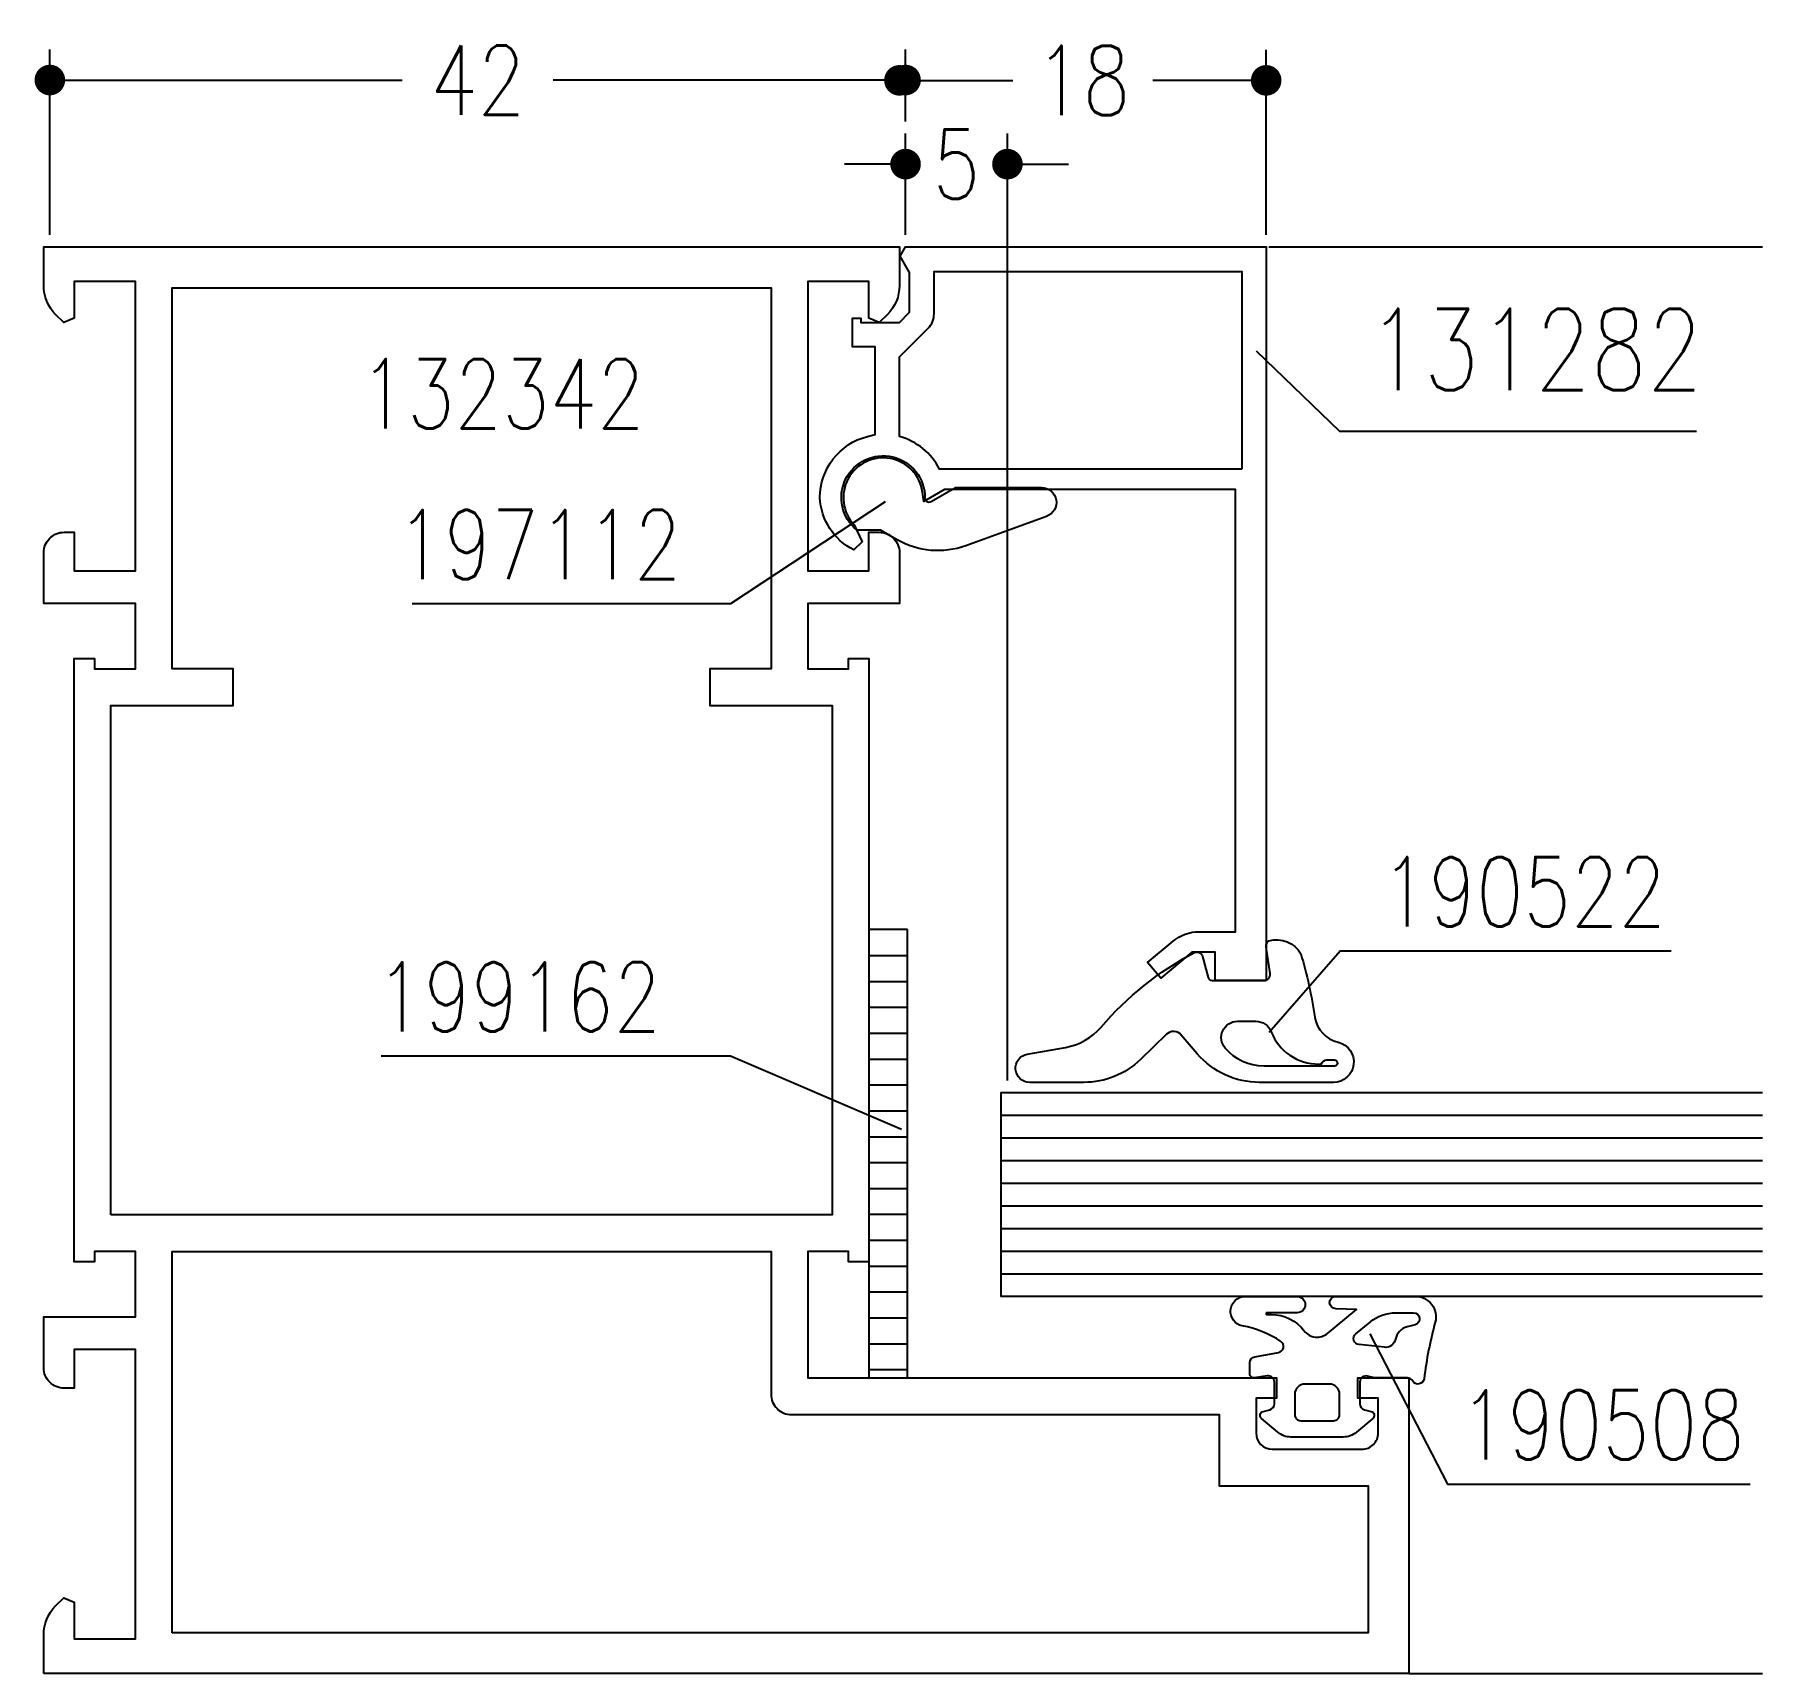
# Model space of a CAD drawing. Extents: x -0.5 to 84.4, y 0 to 80.4.
import ezdxf
from ezdxf.enums import TextEntityAlignment as Align

# ---------------------------------------------------------------- set-up
doc = ezdxf.new("R2010")
doc.units = 0
doc.header["$LTSCALE"] = 6
doc.header["$MEASUREMENT"] = 0
doc.linetypes.add('AUSGEZOGEN', pattern=[0])
doc.layers.get('0').update_dxf_attribs({"linetype": 'CONTINUOUS'})
doc.layers.get('DEFPOINTS').update_dxf_attribs({"linetype": 'AUSGEZOGEN'})
for name, color, linetype in [('CONST25', 140, 'CONTINUOUS'), ('CONST35', 7, 'CONTINUOUS'), ('CONST50', 1, 'CONTINUOUS'), ('MASSE', 6, 'CONTINUOUS'), ('PNR', 2, 'CONTINUOUS')]:
    doc.layers.add(name, color=color, linetype=linetype)
doc.styles.add('SIM80S00', font='simplex.shx', dxfattribs={"width": 0.8})
doc.styles.get("Standard").update_dxf_attribs({"font": 'simplex.shx', "width": 0.8})
doc.dimstyles.new('DOK-1ZU1-PUNKT', dxfattribs={"dimtxt": 3, "dimasz": 1.5, "dimexe": 1.5, "dimexo": 0.6, "dimgap": 1.5, "dimtad": 0, "dimtxsty": 'STANDARD', "dimblk": 'PUNKT', "dimblk1": 'PUNKT', "dimblk2": 'PUNKT', "dimcen": 0, "dimclrd": 256, "dimclre": 256, "dimclrt": 256, "dimazin": 3, "dimtfac": 0.7, "dimtdec": 4, "dimtofl": 0, "dimtmove": 0, "dimatfit": 3, "dimtolj": 1, "dimtzin": 0})
doc.dimstyles.new('DOK-1ZU2-PUNKT', dxfattribs={"dimtxt": 3.4, "dimasz": 1.5, "dimexe": 1.5, "dimexo": 0.6, "dimgap": 1.5, "dimtad": 0, "dimtxsty": 'STANDARD', "dimblk": 'PUNKT', "dimblk1": 'PUNKT', "dimblk2": 'PUNKT', "dimcen": 0, "dimclrd": 256, "dimclre": 256, "dimclrt": 256, "dimazin": 3, "dimtfac": 0.7, "dimtdec": 4, "dimtofl": 0, "dimtmove": 0, "dimatfit": 3, "dimtolj": 1, "dimtzin": 0})

# ---------------------------------------------------------------- blocks, each defined once
blk = doc.blocks.new('WI131282')
for points in [[(-36, 15.5), (-34.6, 15.5), (-34.6, 14.35), (-35.883, 12.821), (-35.117, 12.179), (-34.068, 13.429, 0.176327), (-33.6, 14.714), (-33.6, 16.5), (-11.9, 16.5), (-11.9, 2.203), (-12.484, 1.192), (-12.04, 1.133, -1.373176), (-13.64, -2.217), (-14.473, -1.828), (-14.869, -2.233, 0.274409), (-12.3, -3.9, 0.341999), (-9.298, -1.575), (-9.202, -1.2), (-4.9, -1.2), (-4.9, -2.3), (-3.5, -2.3), (-3.5, -1.9), (-3.7, -1.9), (-3.7, 0), (-3.2, 0.5), (-1.246, 0.5), (-0.45, 0.04), (0, 0.3), (0, 18), (-36, 18), (-36, 18)], [(-10.9, 16.8), (-10.9, 1.966, -0.213458), (-9.305, 0), (-5.397, 0), (-3.99, 1.407, -0.198912), (-3.283, 1.7), (-1.205, 1.7), (-1.205, 16.8), (-10.9, 16.8)]]:
    blk.add_lwpolyline(points, format="xyb", close=True)
blk = doc.blocks.new('PUNKT')
at = {"color": 0, "linetype": 'CONTINUOUS'}
blk.add_line((-0.5, 0), (-1, 0), dxfattribs=at)
at = {"color": 0, "linetype": 'CONTINUOUS', "const_width": 0.5}
blk.add_lwpolyline([(-0.25, 0, 1), (0.25, 0, 1)], format="xyb", close=True, dxfattribs=at)
blk = doc.blocks.new('*D10')
at = {"linetype": 'BYBLOCK'}
for p, q in [((91.7, 176.104), (91.7, 185.18)), ((75.2, 183.68), (79.257, 183.68)), ((90.2, 183.68), (86.143, 183.68))]:
    blk.add_line(p, q, dxfattribs=at)
at = {"layer": 'DEFPOINTS', "color": 0, "linetype": 'BYBLOCK'}
for p in [(91.7, 183.68), (73.7, 175.504), (91.7, 175.504)]:
    blk.add_point(p, dxfattribs=at)
at = {"linetype": 'BYBLOCK', "xscale": 1.5, "yscale": 1.5, "zscale": 1.5, "rotation": 180}
blk.add_blockref('PUNKT', (73.7, 183.68), dxfattribs=at)
at = {"linetype": 'BYBLOCK', "xscale": 1.5, "yscale": 1.5, "zscale": 1.5}
blk.add_blockref('PUNKT', (91.7, 183.68), dxfattribs=at)
at = {"linetype": 'BYBLOCK', "insert": (82.7, 183.68), "char_height": 3.4, "attachment_point": 5}
blk.add_mtext('\\A1;18', dxfattribs=at)
blk = doc.blocks.new('*U8')
at = {"layer": 'CONST25'}
for p, q in [((0, 10), (37.357, 10)), ((0, 8.889), (37.357, 8.889)), ((0, 7.778), (37.357, 7.778)), ((0, 6.667), (37.357, 6.667)), ((0, 5.556), (37.357, 5.556)), ((0, 4.444), (37.357, 4.444)), ((0, 3.333), (37.357, 3.333)), ((0, 2.222), (37.357, 2.222)), ((0, 1.111), (37.357, 1.111))]:
    blk.add_line(p, q, dxfattribs=at)
blk.add_lwpolyline([(37.357, 0), (0, 0), (0, 10), (37.357, 10)], dxfattribs=at)
blk = doc.blocks.new('WI132342')
for points in [[(0, 0), (1.896, 0, 0.198912), (3.31, 0.586), (3.712, 0.988), (3.5, 1.5), (1.7, 1.5), (1.7, 4.5), (15.9, 4.5), (15.9, 1.5), (14, 1.5), (14, 1, 0.414214), (15, 0), (17.5, 0), (17.5, 4.5), (20.7, 4.5), (20.7, 2.5), (20.2, 2.5), (20.2, 1.5), (49.8, 1.5), (49.8, 2.5), (49.3, 2.5), (49.3, 4.5), (52.5, 4.5), (52.5, 0), (55, 0, 0.414214), (56, 1), (56, 1.5), (54.1, 1.5), (54.1, 4.5), (68.3, 4.5), (68.3, 1.5), (66.5, 1.5), (66.288, 0.988), (66.69, 0.586, 0.198912), (68.104, 0), (70, 0), (70, 42), (68.104, 42, 0.198912), (66.69, 41.414), (66.288, 41.012), (66.5, 40.5), (68.3, 40.5), (68.3, 37.5), (54.1, 37.5), (54.1, 40.5), (56, 40.5), (56, 41, 0.414214), (55, 42), (52.5, 42), (52.5, 37.5), (49.3, 37.5), (49.3, 39.5), (49.8, 39.5), (49.8, 40.5), (20.2, 40.5), (20.2, 39.5), (20.7, 39.5), (20.7, 37.5), (14.5, 37.5), (14.5, 60.5), (13.5, 60.5), (13.5, 59.5), (11.8, 59.5, -0.414213), (11, 60.3), (11, 64.7, -0.414214), (11.8, 65.5), (13.5, 65.5), (13.5, 64.5), (14.5, 64.5), (14.5, 67), (0, 67), (0, 0)], [(2, 6.3), (20.7, 6.3), (20.7, 35.7), (13.7, 35.7, -0.414214), (12.7, 36.7), (12.7, 57.7), (9.2, 57.7), (9.2, 65), (2, 65), (2, 6.3)]]:
    blk.add_lwpolyline(points, format="xyb", close=True)
blk.add_lwpolyline([(22.5, 3.3), (47.5, 3.3), (47.5, 9.3), (49.3, 9.3), (49.3, 6.3), (68, 6.3), (68, 35.7), (49.3, 35.7), (49.3, 32.7), (47.5, 32.7), (47.5, 38.7), (22.5, 38.7), (22.5, 3.3)], close=True)
blk = doc.blocks.new('WI197112')
blk.add_lwpolyline([(-1.6, -1.282, 1.597325), (-0.018, 2.05, -0.580267), (-0.193, 2.35), (0.5, 3.55), (0.5, 7.769, 0.8391), (-0.919, 8.019), (-2.362, 4.053, 0.221695), (-2.067, 0.685), (-1.6, -0.125), (-1.6, -1.282)], format="xyb")
blk = doc.blocks.new('*D1')
at = {"linetype": 'BYBLOCK'}
for p, q in [((74, 176.104), (74, 181.069)), ((79, 134.604), (79, 181.069)), ((72.5, 179.569), (71, 179.569)), ((80.5, 179.569), (82, 179.569))]:
    blk.add_line(p, q, dxfattribs=at)
at = {"layer": 'DEFPOINTS', "color": 0, "linetype": 'BYBLOCK'}
for p in [(74, 179.569), (74, 175.504), (79, 134.004)]:
    blk.add_point(p, dxfattribs=at)
at = {"linetype": 'BYBLOCK', "xscale": 1.5, "yscale": 1.5, "zscale": 1.5}
blk.add_blockref('PUNKT', (74, 179.569), dxfattribs=at)
at = {"linetype": 'BYBLOCK', "xscale": 1.5, "yscale": 1.5, "zscale": 1.5, "rotation": 180}
blk.add_blockref('PUNKT', (79, 179.569), dxfattribs=at)
at = {"linetype": 'BYBLOCK', "insert": (76.5, 179.569), "char_height": 3.4, "attachment_point": 5}
blk.add_mtext('\\A1;5', dxfattribs=at)
blk = doc.blocks.new('*D2')
at = {"linetype": 'BYBLOCK'}
for p, q in [((32, 176.104), (32, 185.196)), ((74, 181.669), (74, 185.196)), ((33.5, 183.696), (49.298, 183.696)), ((72.5, 183.696), (56.702, 183.696))]:
    blk.add_line(p, q, dxfattribs=at)
at = {"layer": 'DEFPOINTS', "color": 0, "linetype": 'BYBLOCK'}
for p in [(32, 183.696), (74, 181.069), (32, 175.504)]:
    blk.add_point(p, dxfattribs=at)
at = {"linetype": 'BYBLOCK', "xscale": 1.5, "yscale": 1.5, "zscale": 1.5, "rotation": 180}
blk.add_blockref('PUNKT', (32, 183.696), dxfattribs=at)
at = {"linetype": 'BYBLOCK', "xscale": 1.5, "yscale": 1.5, "zscale": 1.5}
blk.add_blockref('PUNKT', (74, 183.696), dxfattribs=at)
at = {"linetype": 'BYBLOCK', "insert": (53, 183.696), "char_height": 3.4, "attachment_point": 5}
blk.add_mtext('\\A1;42', dxfattribs=at)
blk = doc.blocks.new('*X11')
at = {"color": 0}
for p, q in [((1.27, 0), (1.27, 1.9)), ((2.54, 0), (2.54, 1.9)), ((3.81, 0), (3.81, 1.9)), ((5.08, 0), (5.08, 1.9)), ((6.35, 0), (6.35, 1.9)), ((7.62, 0), (7.62, 1.9)), ((8.89, 0), (8.89, 1.9)), ((10.16, 0), (10.16, 1.9)), ((11.43, 0), (11.43, 1.9)), ((12.7, 0), (12.7, 1.9)), ((13.97, 0), (13.97, 1.9)), ((15.24, 0), (15.24, 1.9)), ((16.51, 0), (16.51, 1.9)), ((17.78, 0), (17.78, 1.9)), ((19.05, 0), (19.05, 1.9)), ((20.32, 0), (20.32, 1.9)), ((21.59, 0), (21.59, 1.9))]:
    blk.add_line(p, q, dxfattribs=at)
blk = doc.blocks.new('WI199162')
blk.add_lwpolyline([(0, 1.9), (0, 0), (22, 0), (22, 1.9)], close=True)
at = {"linetype": 'CONTINUOUS'}
blk.add_blockref('*X11', (0, 0), dxfattribs=at)
blk = doc.blocks.new('WI190522')
for points in [[(-1.798, 2.392, -0.304849), (-3.027, 3.528, 0.889885), (-5, 3.297), (-5, -0.338, 0.219407), (-3.598, -3.38), (-2.675, -4.167, -0.432221), (-2.64, -4.895), (-3.877, -6.176, 0.19438), (-5, -8.955), (-5, -11.603, 0.916331), (-3.611, -11.725), (-3.281, -9.854, -0.172841), (-2.286, -8.103, 0.091954), (1.364, -3.55, 0.48347), (1.178, -3.119), (0.148, -2.843, -0.339454), (0, -2.65), (0, -0.103, -0.457784), (0.344, 0.194), (1.656, 0, 0.294504), (1.952, 0.135, 0.336449), (1.313, 1.702, 0.031899), (-1.798, 2.392)], [(-2.51, 0.243, -0.309237), (-4.103, 2.572), (-4.1, 2.697, 0.317837), (-3.9, 2.98), (-3.9, 3.347, 1), (-4.2, 3.347), (-4.2, -0.107, 0.220229), (-3.318, -2.013, 0.639037), (-2, -1.403), (-2, -0.503, 0.309238), (-2.51, 0.243)]]:
    blk.add_lwpolyline(points, format="xyb", close=True)
blk = doc.blocks.new('WI190508')
for points in [[(4, 0.331, 0.494357), (2.737, 1.296, -0.035396), (-0.037, 0.748, 0.719139), (-0.15, 0.19, -0.267949), (0, -0.07), (0, -1.687), (0.09, -2.022, -0.493145), (-0.2, -2.4), (-1.27, -2.4, -0.339454), (-1.56, -2.178), (-1.648, -1.848, 0.606815), (-1.994, -1.771), (-2.666, -2.572, 0.176327), (-2.9, -3.215), (-2.9, -5.785, 0.176327), (-2.666, -6.428), (-1.994, -7.229, 0.606815), (-1.648, -7.152), (-1.56, -6.822, -0.339454), (-1.27, -6.6), (-0.2, -6.6, -0.458807), (0.097, -6.945), (0.002, -7.57, 0.458807), (0.2, -7.8), (0.748, -7.8, 0.36397), (1.044, -7.552), (1.247, -6.398, -0.676335), (1.792, -6.283, -0.102989), (2.554, -8.174, 0.883786), (4, -8.05), (4, -5.483, 1), (3.2, -5.483), (3.2, -6.96, -1.000006), (3.108, -6.96), (3.108, -6.748, 0.236839), (2.317, -5.137, -0.426544), (2.183, -3.99), (3.358, -2.57), (3.4, -3.585, 1), (4, -3.585), (4, 0.331)], [(3.2, -0.628), (3.2, 0.231, 0.876976), (2.61, 0.308), (2.506, -0.081, -0.282773), (1.897, -0.657, 0.3848), (1.503, -1.199), (1.634, -2.442, 0.664354), (2.164, -2.602), (2.742, -1.903, 0.174429), (3.2, -0.628)], [(-0.3, -5.1, -0.414214), (-0.8, -5.6), (-1.8, -5.6, -0.414214), (-2.1, -5.3), (-2.1, -3.7, -0.414214), (-1.8, -3.4), (-0.8, -3.4, -0.414214), (-0.3, -3.9), (-0.3, -5.1)]]:
    blk.add_lwpolyline(points, format="xyb", close=True)

msp = doc.modelspace()

# ---------------------------------------------------------------- linework, layer by layer
at = {"layer": 'CONST50'}
for points in [[(60.135, 70), (84.357, 70)], [(67, 0), (84.357, 0)]]:
    msp.add_lwpolyline(points, dxfattribs=at)
at = {"layer": 'PNR'}
for points in [[(59.5, 64.908), (63.603, 60.968), (81.12, 60.968)], [(41.3, 57.496), (33.7, 52.496), (18.089, 52.496)], [(60.144, 31.476), (63.636, 35.459), (79.884, 35.459)], [(42.1, 26.696), (33.7, 30.296), (16.57, 30.296)], [(65.081, 16.664), (68.9, 9.296), (83.748, 9.296)]]:
    msp.add_lwpolyline(points, dxfattribs=at)

# ---------------------------------------------------------------- block references
msp.add_blockref('*U8', (47, 18.5))
at = {"layer": 'CONST35', "xscale": -1, "rotation": 270}
for name, p in [('WI197112', (41.2, 57.7)), ('WI190522', (60, 34.003)), ('WI190508', (67, 14.5))]:
    msp.add_blockref(name, p, dxfattribs=at)
at = {"layer": 'CONST35', "rotation": 270}
msp.add_blockref('WI199162', (40.5, 36.5), dxfattribs=at)
at = {"layer": 'CONST50', "xscale": -1, "rotation": 270}
for name, p in [('WI132342', (0, 0)), ('WI131282', (42, 70))]:
    msp.add_blockref(name, p, dxfattribs=at)

# ---------------------------------------------------------------- texts
at = {"layer": 'PNR', "style": 'SIM80S00', "width": 0.8}
for s, height, p in [('131282', 4, (64.968, 62.968)), ('132342', 3.4, (15.5, 61.096)), ('190522', 3.4, (65.636, 36.659)), ('190508', 3.4, (69.5, 10.496))]:
    msp.add_text(s, height=height, dxfattribs=at).set_placement(p)
for s, p in [('197112', (31.3, 53.696)), ('199162', (30.3, 31.496))]:
    msp.add_text(s, height=3.4, dxfattribs=at).set_placement(p, align=Align.RIGHT)

# ---------------------------------------------------------------- dimensions: what is measured, and where the dimension line sits
at = {"layer": 'MASSE'}
for base, p1, p2, dimstyle, override, picture, middle in [((0.3, 78.192), (42.3, 75.565), (0.3, 70), 'DOK-1ZU1-PUNKT', {"dimtxt": 3.4, "dimsah": 1}, '*D2', (21.3, 78.192)), ((60, 78.176), (42, 70), (60, 70), 'DOK-1ZU2-PUNKT', {"dimse1": 1}, '*D10', (51, 78.176)), ((42.3, 74.065), (47.3, 28.5), (42.3, 70), 'DOK-1ZU1-PUNKT', {"dimtxt": 3.4, "dimsah": 1}, '*D1', (44.8, 74.065))]:
    dim = msp.add_linear_dim(base=base, p1=p1, p2=p2, dimstyle=dimstyle, override=override, dxfattribs=at)
    dim.commit()
    dim.dimension.update_dxf_attribs({"geometry": picture, "text_midpoint": middle, "insert": (-31.7, -105.504)})

doc.saveas('drawing.dxf')
